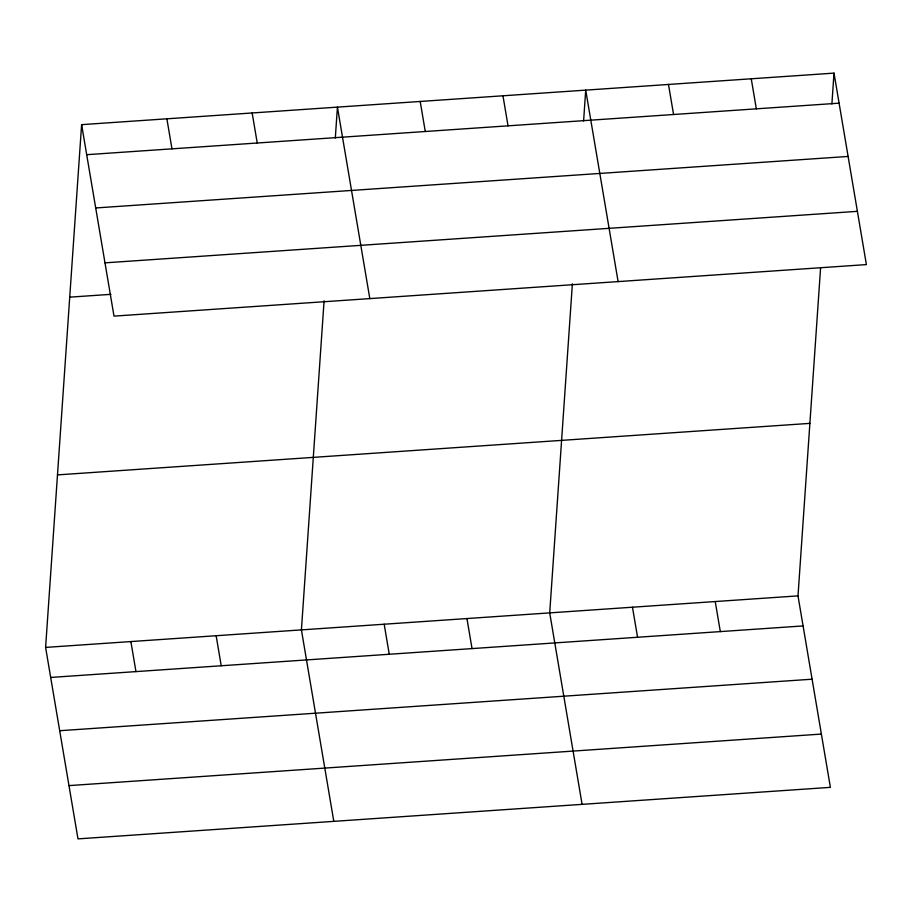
<?xml version="1.0" encoding="UTF-8"?>
<svg xmlns="http://www.w3.org/2000/svg" width="912" height="912" viewBox="0 0 912 912"><rect width="100%" height="100%" fill="white"/><g stroke="black" fill="none" stroke-linecap="round" stroke-linejoin="round"><path stroke-width="1.37" d="M820.572 268.208L798 595.878L830.387 787.352L77.987 838.88L45.6 647.406L81.613 124.648L834.013 73.12L866.4 264.594L114 316.122L81.613 124.648M324.091 300.8L301.416 629.884L333.803 821.359M335.308 137.986L337.429 107.126L369.816 298.6M572.383 283.792L549.708 612.887L582.095 804.361M583.6 120.977L585.721 90.128L618.108 281.603M831.892 103.979L834.013 73.12M86.697 154.687L839.097 103.17M95.703 207.959L848.103 156.442M104.994 262.85L857.394 211.333M69.734 297.152L110.945 294.337M57.49 474.89L809.879 423.373M45.6 647.406L798 595.878M50.684 677.445L803.084 625.928M59.69 730.717L812.09 679.201M68.97 785.608L821.37 734.08M751.249 78.785L756.333 108.836M668.485 84.463L673.569 114.502M715.236 601.544L720.32 631.594M632.472 607.21L637.556 637.26M502.957 95.794L508.041 125.845M420.193 101.46L425.277 131.51M466.944 618.553L472.028 648.592M384.18 624.218L389.264 654.269M252.157 112.963L257.241 143.013M166.885 118.811L171.969 148.85M216.144 635.721L221.228 665.771M130.872 641.558L135.956 671.608"/></g></svg>
